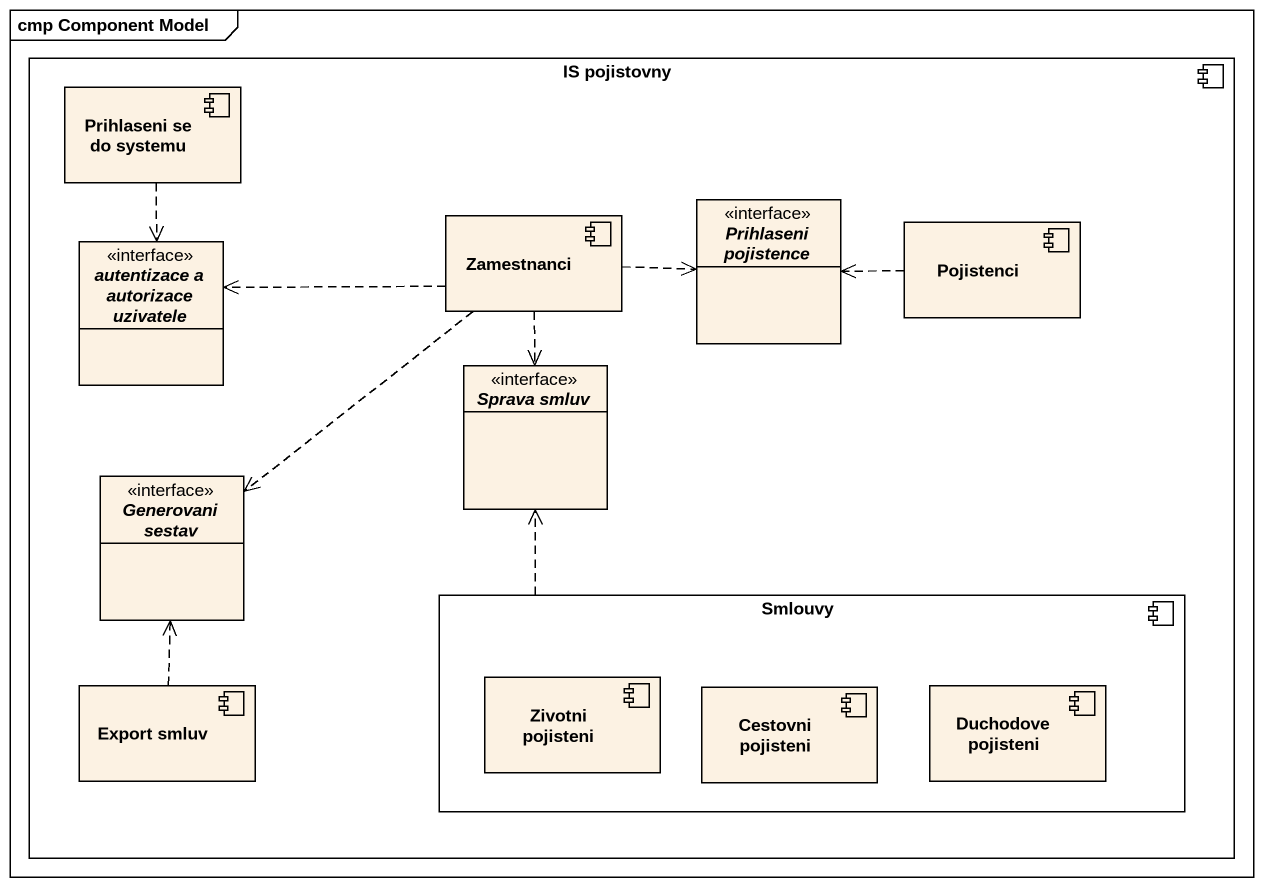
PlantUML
@startuml
mainframe cmp Component Model
allowmixing
hide circle
hide empty members
component "IS pojistovny" as IS_pojistovny {
  component "Prihlaseni se do systemu" as Prihlaseni_se_do_systemu
  interface "Prihlaseni pojistence" as Prihlaseni_pojistence
  interface "autentizace a autorizace uzivatele" as autentizace_a_autorizace
  component Zamestnanci
  component Pojistenci
  interface "Sprava smluv" as Sprava_smluv
  interface "Generovani sestav" as Generovani_sestav
  component Smlouvy {
    component "Zivotni pojisteni" as Zivotni_pojisteni
    component "Cestovni pojisteni" as Cestovni_pojisteni
    component "Duchodove pojisteni" as Duchodove_pojisteni
  }
  component "Export smluv" as Export_smluv
}
Prihlaseni_se_do_systemu ..> autentizace_a_autorizace
Zamestnanci .right.> Prihlaseni_pojistence
Zamestnanci .left.> autentizace_a_autorizace
Zamestnanci ..> Sprava_smluv
Zamestnanci ..> Generovani_sestav
Pojistenci .left.> Prihlaseni_pojistence
Smlouvy .up.> Sprava_smluv
Export_smluv .up.> Generovani_sestav
@enduml
